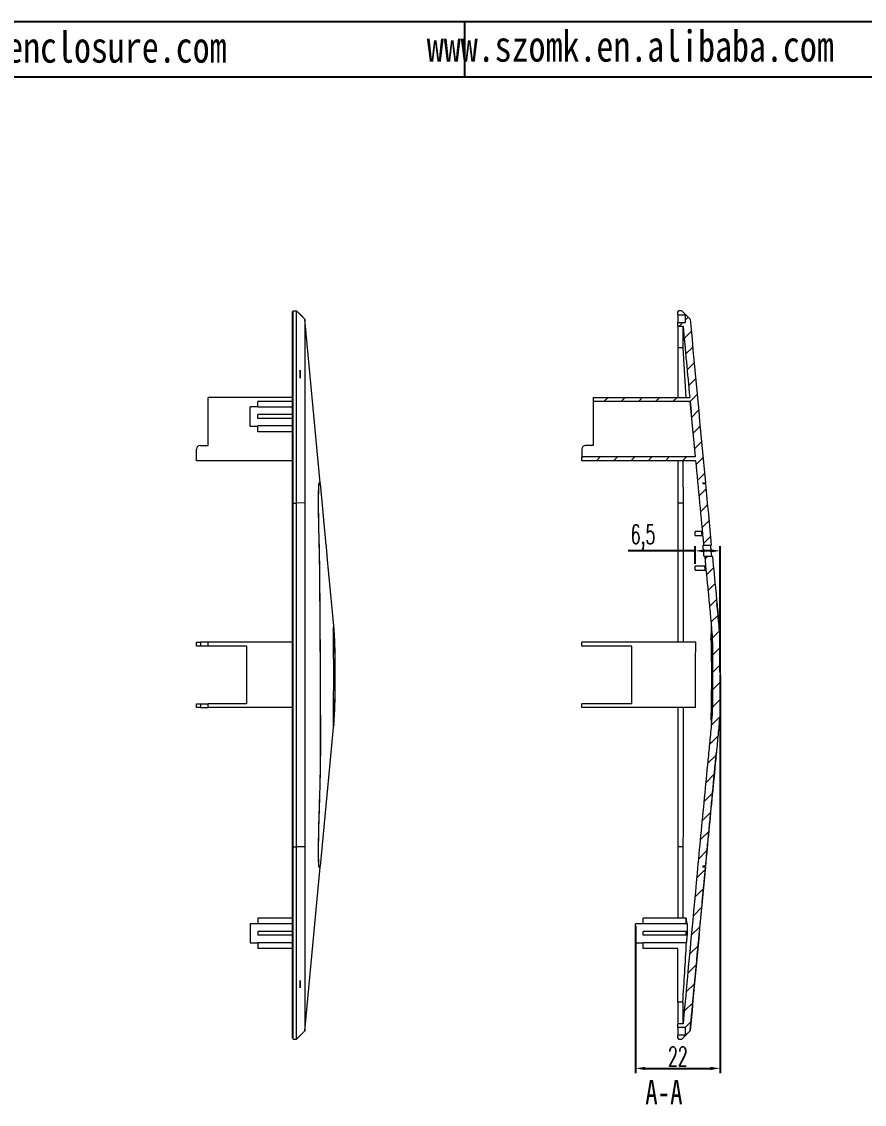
# Model space of a CAD drawing. Header units: inches. Extents: x 1813 to 4218, y 284 to 889.
# Drawn here: x 2124.9 to 2344.3, y 607.3 to 889.1 of the extents above; entities that cross this region are included whole.
import ezdxf

# ---------------------------------------------------------------- set-up
doc = ezdxf.new("R2010")
doc.units = ezdxf.units.IN
doc.header["$LTSCALE"] = 15
doc.layers.add('文字', color=81, linetype='Continuous')
doc.styles.add('SLDTEXTSTYLE0', font='TXT', dxfattribs={"width": 0.75})
doc.styles.add('SLDTEXTSTYLE2', font='TXT', dxfattribs={"width": 0.6, "bigfont": 'bigfont'})
doc.styles.add('宋体', font='', dxfattribs={"width": 0.8, "height": 3.5})
doc.styles.get('宋体').set_extended_font_data('SimSun')
doc.dimstyles.new('5', dxfattribs={"dimtxt": 5, "dimasz": 2.5, "dimexe": 1.25, "dimexo": 0.625, "dimtad": 1, "dimtxsty": 'SLDTEXTSTYLE2', "dimcen": 2.5, "dimclrd": 256, "dimclre": 256, "dimclrt": 256, "dimadec": 0, "dimazin": 0, "dimtfac": 1, "dimtmove": 0, "dimatfit": 3, "dimfxl": 1, "dimarcsym": 0})

# ---------------------------------------------------------------- blocks, each defined once
blk = doc.blocks.new('*D65')
at = {"lineweight": -2}
for p, q in [((2300.21, 747.99), (2300.21, 752.61)), ((2306.71, 719.69), (2306.71, 752.61)), ((2300.21, 751.36), (2282.78, 751.36)), ((2304.21, 751.36), (2302.71, 751.36))]:
    blk.add_line(p, q, dxfattribs=at)
for points in [[(2302.71, 751.78), (2302.71, 750.94), (2300.21, 751.36)], [(2304.21, 751.78), (2304.21, 750.94), (2306.71, 751.36)]]:
    blk.add_solid(points)
at = {"layer": 'Defpoints', "color": 0}
for p in [(2300.21, 751.36), (2300.21, 747.36), (2306.71, 719.06)]:
    blk.add_point(p, dxfattribs=at)
at = {"insert": (2286.66, 754.9), "char_height": 5, "attachment_point": 5, "style": 'SLDTEXTSTYLE2'}
blk.add_mtext('6,5', dxfattribs=at)
blk = doc.blocks.new('*D66')
at = {"lineweight": -2}
for p, q in [((2306.71, 719.06), (2306.71, 615.42)), ((2284.71, 653.69), (2284.71, 615.42)), ((2287.21, 616.67), (2304.21, 616.67))]:
    blk.add_line(p, q, dxfattribs=at)
for points in [[(2287.21, 617.08), (2287.21, 616.25), (2284.71, 616.67)], [(2304.21, 617.08), (2304.21, 616.25), (2306.71, 616.67)]]:
    blk.add_solid(points)
at = {"layer": 'Defpoints', "color": 0}
for p in [(2306.71, 719.69), (2284.71, 654.31), (2306.71, 616.67)]:
    blk.add_point(p, dxfattribs=at)
at = {"insert": (2295.71, 619.79), "char_height": 5, "attachment_point": 5, "style": 'SLDTEXTSTYLE2'}
blk.add_mtext('22', dxfattribs=at)

msp = doc.modelspace()

# ---------------------------------------------------------------- hatches: boundary and pattern name
at = {"linetype": 'Continuous', "lineweight": 0}
h = msp.add_hatch(dxfattribs=at)
h.set_pattern_fill('ANSI31', color=4, style=0)
edge = h.paths.add_edge_path(flags=0)
edge.add_line((2270.71, 775.812), (2270.71, 774.812))
edge.add_line((2270.71, 774.812), (2300.335, 774.812))
edge.add_spline(control_points=[(2300.335, 774.812), (2300.458, 773.504), (2300.58, 772.197), (2300.703, 770.89), (2301.269, 764.88), (2301.837, 758.87), (2302.414, 752.862)], knot_values=[0.0362734, 0.0362734, 0.0362734, 0.0362734, 0.0402128, 0.0402128, 0.0402128, 0.0583216, 0.0583216, 0.0583216, 0.0583216], weights=[1, 1, 1, 1, 1, 1, 1], degree=3, periodic=0)
edge.add_line((2302.414, 752.862), (2304.424, 752.862))
edge.add_spline(control_points=[(2304.424, 752.862), (2303.911, 758.195), (2303.406, 763.528), (2302.903, 768.862)], knot_values=[0.0220431, 0.0220431, 0.0220431, 0.0220431, 0.0381152, 0.0381152, 0.0381152, 0.0381152], weights=[1, 1, 1, 1], degree=3, periodic=0)
edge.add_line((2302.903, 768.862), (2302.21, 768.862))
edge.add_line((2302.21, 768.862), (2302.21, 769.062))
edge.add_line((2302.21, 769.062), (2302.884, 769.062))
edge.add_spline(control_points=[(2302.884, 769.062), (2302.222, 776.097), (2301.564, 783.132), (2300.908, 790.167), (2300.239, 797.34), (2299.573, 804.513), (2298.907, 811.686)], knot_values=[0.0010513, 0.0010513, 0.0010513, 0.0010513, 0.0222493, 0.0222493, 0.0222493, 0.0438611, 0.0438611, 0.0438611, 0.0438611], weights=[1, 1, 1, 1, 1, 1, 1], degree=3, periodic=0)
edge.add_spline(control_points=[(2298.907, 811.686), (2298.548, 812.04), (2298.189, 812.393), (2297.83, 812.747), (2297.649, 812.924), (2297.469, 813.102), (2297.288, 813.279), (2297.108, 813.457), (2296.927, 813.634), (2296.747, 813.812)], knot_values=[0, 0, 0, 0, 0.0015114, 0.0015114, 0.0015114, 0.0022708, 0.0022708, 0.0022708, 0.0030301, 0.0030301, 0.0030301, 0.0030301], weights=[1, 1, 1, 1, 1, 1, 1, 1, 1, 1], degree=3, periodic=0)
edge.add_line((2296.747, 813.812), (2295.91, 813.812))
edge.add_line((2295.91, 813.812), (2295.91, 813.612))
edge.add_line((2295.91, 813.612), (2295.71, 813.612))
edge.add_line((2295.71, 813.612), (2295.71, 812.812))
edge.add_line((2295.71, 812.812), (2297.71, 812.812))
edge.add_line((2297.71, 812.812), (2297.71, 810.812))
edge.add_line((2297.71, 810.812), (2295.71, 810.812))
edge.add_line((2295.71, 810.812), (2295.71, 809.812))
edge.add_line((2295.71, 809.812), (2297.072, 809.812))
edge.add_spline(control_points=[(2297.072, 809.812), (2297.645, 803.645), (2298.218, 797.478), (2298.793, 791.312)], knot_values=[0.0011216, 0.0011216, 0.0011216, 0.0011216, 0.0197014, 0.0197014, 0.0197014, 0.0197014], weights=[1, 1, 1, 1], degree=3, periodic=0)
edge.add_line((2298.793, 791.312), (2273.71, 791.312))
edge.add_line((2273.71, 791.312), (2273.71, 790.312))
edge.add_line((2273.71, 790.312), (2298.886, 790.312))
edge.add_spline(control_points=[(2298.886, 790.312), (2299.336, 785.478), (2299.788, 780.645), (2300.241, 775.812)], knot_values=[0.0002467, 0.0002467, 0.0002467, 0.0002467, 0.0148099, 0.0148099, 0.0148099, 0.0148099], weights=[1, 1, 1, 1], degree=3, periodic=0)
edge.add_line((2300.241, 775.812), (2270.71, 775.812))
h = msp.add_hatch(dxfattribs=at)
h.set_pattern_fill('ANSI31', color=4, style=0)
edge = h.paths.add_edge_path(flags=0)
edge.add_spline(control_points=[(2306.449, 731.654), (2305.884, 737.725), (2305.3, 743.793), (2304.713, 749.862)], knot_values=[0.0007393, 0.0007393, 0.0007393, 0.0007393, 0.0190292, 0.0190292, 0.0190292, 0.0190292], weights=[1, 1, 1, 1], degree=3, periodic=0)
edge.add_line((2304.713, 749.862), (2302.703, 749.862))
edge.add_spline(control_points=[(2302.703, 749.862), (2303.296, 743.731), (2303.887, 737.601), (2304.458, 731.468)], knot_values=[0.0613355, 0.0613355, 0.0613355, 0.0613355, 0.0798123, 0.0798123, 0.0798123, 0.0798123], weights=[1, 1, 1, 1], degree=3, periodic=0)
edge.add_spline(control_points=[(2304.458, 731.468), (2304.625, 729.666), (2304.71, 727.853), (2304.71, 726.043)], knot_values=[0, 0, 0, 0, 0.0054316, 0.0054316, 0.0054316, 0.0054316], weights=[1, 1, 1, 1], degree=3, periodic=0)
edge.add_line((2304.71, 726.043), (2304.71, 712.081))
edge.add_spline(control_points=[(2304.71, 712.081), (2304.71, 710.27), (2304.625, 708.458), (2304.458, 706.655)], knot_values=[0, 0, 0, 0, 0.0054316, 0.0054316, 0.0054316, 0.0054316], weights=[1, 1, 1, 1], degree=3, periodic=0)
edge.add_spline(control_points=[(2304.458, 706.655), (2304.321, 705.19), (2304.192, 703.725), (2304.057, 702.26), (2303.442, 695.586), (2302.763, 688.918), (2302.125, 682.247), (2301.248, 673.073), (2300.388, 663.898), (2299.531, 654.722), (2298.708, 645.919), (2297.89, 637.115), (2297.072, 628.312)], knot_values=[0.0006135, 0.0006135, 0.0006135, 0.0006135, 0.0050266, 0.0050266, 0.0050266, 0.0251334, 0.0251334, 0.0251334, 0.05278, 0.05278, 0.05278, 0.0793049, 0.0793049, 0.0793049, 0.0793049], weights=[1, 1, 1, 1, 1, 1, 1, 1, 1, 1, 1, 1, 1], degree=3, periodic=0)
edge.add_line((2297.072, 628.312), (2295.71, 628.312))
edge.add_line((2295.71, 628.312), (2295.71, 627.312))
edge.add_line((2295.71, 627.312), (2297.71, 627.312))
edge.add_line((2297.71, 627.312), (2297.71, 625.312))
edge.add_line((2297.71, 625.312), (2295.71, 625.312))
edge.add_line((2295.71, 625.312), (2295.71, 624.512))
edge.add_line((2295.71, 624.512), (2295.91, 624.512))
edge.add_line((2295.91, 624.512), (2295.91, 624.312))
edge.add_line((2295.91, 624.312), (2296.747, 624.312))
edge.add_spline(control_points=[(2296.747, 624.312), (2297.106, 624.665), (2297.465, 625.018), (2297.824, 625.372), (2298.005, 625.549), (2298.185, 625.727), (2298.366, 625.904), (2298.546, 626.082), (2298.726, 626.26), (2298.907, 626.437)], knot_values=[0, 0, 0, 0, 0.0015114, 0.0015114, 0.0015114, 0.0022708, 0.0022708, 0.0022708, 0.0030301, 0.0030301, 0.0030301, 0.0030301], weights=[1, 1, 1, 1, 1, 1, 1, 1, 1, 1], degree=3, periodic=0)
edge.add_spline(control_points=[(2298.907, 626.437), (2299.573, 633.61), (2300.239, 640.783), (2300.908, 647.956), (2301.564, 654.992), (2302.222, 662.027), (2302.884, 669.062)], knot_values=[0.0006375, 0.0006375, 0.0006375, 0.0006375, 0.0222493, 0.0222493, 0.0222493, 0.0434473, 0.0434473, 0.0434473, 0.0434473], weights=[1, 1, 1, 1, 1, 1, 1], degree=3, periodic=0)
edge.add_line((2302.884, 669.062), (2302.21, 669.062))
edge.add_line((2302.21, 669.062), (2302.21, 669.262))
edge.add_line((2302.21, 669.262), (2302.903, 669.262))
edge.add_spline(control_points=[(2302.903, 669.262), (2303.24, 672.841), (2303.579, 676.419), (2303.92, 679.998), (2304.611, 687.253), (2305.348, 694.504), (2306.019, 701.762), (2306.164, 703.331), (2306.303, 704.9), (2306.449, 706.469)], knot_values=[0.0056142, 0.0056142, 0.0056142, 0.0056142, 0.0163984, 0.0163984, 0.0163984, 0.0382632, 0.0382632, 0.0382632, 0.0429901, 0.0429901, 0.0429901, 0.0429901], weights=[1, 1, 1, 1, 1, 1, 1, 1, 1, 1], degree=3, periodic=0)
edge.add_spline(control_points=[(2306.449, 706.469), (2306.623, 708.334), (2306.71, 710.208), (2306.71, 712.081)], knot_values=[0, 0, 0, 0, 0.0056178, 0.0056178, 0.0056178, 0.0056178], weights=[1, 1, 1, 1], degree=3, periodic=0)
edge.add_line((2306.71, 712.081), (2306.71, 726.043))
edge.add_spline(control_points=[(2306.71, 726.043), (2306.71, 727.915), (2306.623, 729.79), (2306.449, 731.654)], knot_values=[0, 0, 0, 0, 0.0056178, 0.0056178, 0.0056178, 0.0056178], weights=[1, 1, 1, 1], degree=3, periodic=0)

# ---------------------------------------------------------------- linework, layer by layer
for p, q in [((1812.519, 889.082), (2667.879, 889.082)), ((2240.199, 889.082), (2240.199, 874.682)), ((1841.319, 874.682), (2653.479, 874.682))]:
    msp.add_line(p, q)
at = {"color": 7, "linetype": 'Continuous', "lineweight": 15}
for p, q in [((2195.636, 813.612), (2195.436, 813.612)), ((2195.436, 763.812), (2195.436, 813.612)), ((2195.636, 813.812), (2196.476, 813.812)), ((2195.636, 763.812), (2195.636, 813.812)), ((2198.636, 811.687), (2196.476, 813.812)), ((2202.661, 769.063), (2198.637, 811.687)), ((2295.71, 812.812), (2295.71, 813.612)), ((2295.71, 813.612), (2295.91, 813.612)), ((2295.71, 812.812), (2297.71, 812.812)), ((2295.71, 812.812), (2295.71, 810.812)), ((2295.91, 813.612), (2295.91, 813.812)), ((2296.747, 813.812), (2295.91, 813.812)), ((2296.747, 813.812), (2298.907, 811.686)), ((2297.71, 810.812), (2297.71, 812.812)), ((2295.71, 809.812), (2295.71, 810.812)), ((2295.71, 810.812), (2297.71, 810.812)), ((2295.71, 809.812), (2297.072, 809.812)), ((2295.71, 809.812), (2295.71, 804.21)), ((2297.011, 804.21), (2295.71, 804.21)), ((2295.71, 804.21), (2295.71, 791.312)), ((2297.011, 804.21), (2297.814, 791.312)), ((2173.436, 778.812), (2173.436, 791.312)), ((2195.436, 791.312), (2173.436, 791.312)), ((2186.436, 788.761), (2186.436, 790.261)), ((2195.436, 790.261), (2186.436, 790.261)), ((2273.71, 791.312), (2273.71, 790.312)), ((2273.71, 791.312), (2298.793, 791.312)), ((2273.71, 790.312), (2298.886, 790.312)), ((2273.71, 790.312), (2273.71, 778.812)), ((2186.436, 788.812), (2184.436, 788.812)), ((2184.436, 783.812), (2184.436, 788.812)), ((2195.436, 788.761), (2186.436, 788.761)), ((2186.436, 785.812), (2186.436, 786.812)), ((2195.436, 786.812), (2186.436, 786.812)), ((2184.436, 783.812), (2186.436, 783.812)), ((2195.436, 785.812), (2186.436, 785.812)), ((2195.436, 783.862), (2186.436, 783.862)), ((2186.436, 782.362), (2186.436, 783.862)), ((2195.436, 782.362), (2186.436, 782.362)), ((2170.436, 774.812), (2170.436, 777.812)), ((2171.436, 778.812), (2173.436, 778.812)), ((2270.71, 777.812), (2270.71, 775.812)), ((2273.71, 778.812), (2271.71, 778.812)), ((2300.241, 775.812), (2270.71, 775.812)), ((2270.71, 774.812), (2270.71, 775.812)), ((2195.436, 774.812), (2170.436, 774.812)), ((2300.335, 774.812), (2270.71, 774.812)), ((2295.71, 774.812), (2295.71, 763.812)), ((2204.19, 752.864), (2202.679, 768.863)), ((2302.21, 769.062), (2302.884, 769.062)), ((2302.21, 769.062), (2302.21, 768.862)), ((2302.21, 768.862), (2302.903, 768.862)), ((2195.636, 763.812), (2195.436, 763.812)), ((2195.436, 674.312), (2195.436, 763.812)), ((2195.636, 763.812), (2196.465, 763.812)), ((2195.636, 674.312), (2195.636, 763.812)), ((2198.626, 763.815), (2196.465, 763.812)), ((2297.073, 763.812), (2295.71, 763.812)), ((2295.71, 763.812), (2295.71, 727.562)), ((2301.944, 756.362), (2300.21, 756.362)), ((2300.21, 755.862), (2300.21, 756.362)), ((2300.21, 755.362), (2300.21, 755.862)), ((2300.21, 755.362), (2302.034, 755.362)), ((2204.164, 752.862), (2204.17, 752.862)), ((2302.414, 752.862), (2304.424, 752.862)), ((2204.426, 749.862), (2204.464, 749.862)), ((2206.171, 731.875), (2204.473, 749.863)), ((2304.713, 749.862), (2302.703, 749.862)), ((2302.742, 747.362), (2300.21, 747.362)), ((2300.21, 746.862), (2300.21, 747.362)), ((2300.21, 746.362), (2300.21, 746.862)), ((2300.21, 746.362), (2302.828, 746.362)), ((2170.436, 726.562), (2170.436, 727.562)), ((2170.436, 727.562), (2171.436, 727.562)), ((2171.436, 727.562), (2171.436, 726.562)), ((2173.436, 727.562), (2171.436, 727.562)), ((2173.436, 726.562), (2173.436, 727.562)), ((2195.436, 727.562), (2173.436, 727.562)), ((2270.71, 726.562), (2270.71, 727.562)), ((2300.362, 727.562), (2270.71, 727.562)), ((2171.436, 726.562), (2170.436, 726.562)), ((2173.436, 726.562), (2171.436, 726.562)), ((2183.436, 726.562), (2173.436, 726.562)), ((2183.436, 726.562), (2183.436, 711.562)), ((2283.71, 726.562), (2270.71, 726.562)), ((2283.71, 711.562), (2283.71, 726.562)), ((2304.71, 726.043), (2304.71, 712.081)), ((2306.71, 726.199), (2306.71, 726.043)), ((2306.71, 726.043), (2306.71, 712.081)), ((2170.436, 710.562), (2170.436, 711.562)), ((2170.436, 711.562), (2171.436, 711.562)), ((2171.436, 710.562), (2170.436, 710.562)), ((2171.436, 711.562), (2171.436, 710.562)), ((2171.436, 711.562), (2173.436, 711.562)), ((2171.436, 710.562), (2173.436, 710.562)), ((2173.436, 710.562), (2173.436, 711.562)), ((2183.436, 711.562), (2173.436, 711.562)), ((2195.436, 710.562), (2173.436, 710.562)), ((2270.71, 710.562), (2270.71, 711.562)), ((2283.71, 711.562), (2270.71, 711.562)), ((2300.3, 710.562), (2270.71, 710.562)), ((2295.71, 710.562), (2295.71, 674.312)), ((2202.679, 669.261), (2206.171, 706.249)), ((2195.636, 674.312), (2195.436, 674.312)), ((2195.436, 624.512), (2195.436, 674.312)), ((2195.636, 674.312), (2196.476, 674.312)), ((2195.636, 624.312), (2195.636, 674.312)), ((2198.636, 674.307), (2196.476, 674.312)), ((2297.056, 674.312), (2295.71, 674.312)), ((2295.71, 674.312), (2295.71, 655.761)), ((2198.637, 626.437), (2202.661, 669.061)), ((2302.903, 669.262), (2302.21, 669.262)), ((2302.21, 669.262), (2302.21, 669.062)), ((2302.884, 669.062), (2302.21, 669.062)), ((2302.605, 669.062), (2302.529, 669.262)), ((2186.436, 654.312), (2184.436, 654.312)), ((2184.436, 654.312), (2184.436, 649.312)), ((2186.436, 655.761), (2186.436, 654.261)), ((2195.436, 655.761), (2186.436, 655.761)), ((2195.436, 654.261), (2186.436, 654.261)), ((2286.71, 654.312), (2284.71, 654.312)), ((2284.71, 651.812), (2284.71, 654.312)), ((2286.71, 654.261), (2286.71, 655.761)), ((2297.833, 655.761), (2286.71, 655.761)), ((2297.916, 654.261), (2286.71, 654.261)), ((2297.883, 655.761), (2297.964, 654.312)), ((2298.203, 654.312), (2297.939, 654.312)), ((2186.436, 652.312), (2186.436, 651.312)), ((2195.436, 652.312), (2186.436, 652.312)), ((2195.436, 651.312), (2186.436, 651.312)), ((2284.71, 649.312), (2284.71, 651.812)), ((2286.71, 651.312), (2286.71, 652.312)), ((2297.883, 652.312), (2286.71, 652.312)), ((2297.833, 651.312), (2286.71, 651.312)), ((2184.436, 649.312), (2186.436, 649.312)), ((2195.436, 649.362), (2186.436, 649.362)), ((2186.436, 649.362), (2186.436, 647.862)), ((2284.71, 649.312), (2286.71, 649.312)), ((2297.967, 649.362), (2286.71, 649.362)), ((2286.71, 647.862), (2286.71, 649.362)), ((2195.436, 647.862), (2186.436, 647.862)), ((2295.71, 647.862), (2286.71, 647.862)), ((2295.71, 633.914), (2295.71, 647.862)), ((2297.014, 633.914), (2295.71, 633.914)), ((2295.71, 633.914), (2295.71, 628.312)), ((2196.465, 624.312), (2198.626, 626.447)), ((2295.71, 627.312), (2295.71, 628.312)), ((2297.072, 628.312), (2295.71, 628.312)), ((2297.71, 627.312), (2295.71, 627.312)), ((2295.71, 627.312), (2295.71, 625.312)), ((2298.907, 626.437), (2296.747, 624.312)), ((2297.71, 625.312), (2297.71, 627.312)), ((2298.907, 626.437), (2298.908, 626.437)), ((2195.636, 624.512), (2195.436, 624.512)), ((2195.636, 624.312), (2196.465, 624.312)), ((2295.71, 624.512), (2295.71, 625.312)), ((2297.71, 625.312), (2295.71, 625.312)), ((2295.91, 624.512), (2295.71, 624.512)), ((2295.91, 624.312), (2295.91, 624.512)), ((2295.91, 624.312), (2296.747, 624.312))]:
    msp.add_line(p, q, dxfattribs=at)
at = {"color": 7, "linetype": 'Continuous', "lineweight": 15, "flags": 128}
for points in [[(2198.637, 811.69), (2197.557, 812.751), (2196.477, 813.812)], [(2298.871, 790.312), (2299.541, 783.062), (2299.876, 779.437), (2300.212, 775.812)], [(2206.172, 731.833), (2206.171, 731.875), (2206.171, 731.875), (2206.171, 731.875)], [(2206.171, 706.265), (2206.171, 706.249), (2206.171, 706.249), (2206.171, 706.249)], [(2196.477, 624.312), (2197.557, 625.373), (2198.637, 626.434)], [(2296.75, 624.312), (2297.83, 625.373), (2298.91, 626.434)]]:
    msp.add_lwpolyline(points, dxfattribs=at)
at = {"color": 7, "linetype": 'Continuous', "lineweight": 15}
for centre, radius, start, end in [((2171.436, 777.812), 1, 90, 180), ((2271.71, 777.812), 1, 90, 180), ((2146.465, 726.23), 59.971, 0.01467, 5.36063), ((2246.738, 726.23), 59.971, 0.01467, 5.34788), ((2146.441, 711.888), 59.995, 354.62149, 359.99879)]:
    msp.add_arc(centre, radius, start, end, dxfattribs=at)
for points, knots in [([(2196.465, 763.812), (2196.465, 764.053), (2196.464, 764.535), (2196.463, 765.26), (2196.462, 765.987), (2196.461, 766.717), (2196.46, 767.448), (2196.459, 768.181), (2196.458, 768.916), (2196.457, 769.653), (2196.456, 770.39), (2196.455, 771.129), (2196.454, 771.869), (2196.453, 772.61), (2196.452, 773.351), (2196.451, 774.092), (2196.45, 774.834), (2196.449, 775.576), (2196.449, 776.317), (2196.448, 777.058), (2196.447, 777.799), (2196.446, 778.538), (2196.446, 779.277), (2196.445, 780.014), (2196.444, 780.75), (2196.444, 781.485), (2196.443, 782.217), (2196.442, 784.208), (2196.44, 787.393), (2196.438, 791.597), (2196.436, 795.553), (2196.436, 799.243), (2196.437, 802.591), (2196.439, 805.534), (2196.442, 808.017), (2196.445, 809.615), (2196.447, 810.594), (2196.449, 811.138), (2196.451, 811.627), (2196.453, 812.064), (2196.455, 812.448), (2196.457, 812.781), (2196.459, 813.065), (2196.462, 813.302), (2196.464, 813.492), (2196.467, 813.637), (2196.47, 813.738), (2196.473, 813.8), (2196.475, 813.808), (2196.476, 813.812)], [0, 0, 0, 0, 0.0092012, 0.0184356, 0.0277033, 0.0370043, 0.0463386, 0.0557062, 0.0651071, 0.0745412, 0.0840087, 0.0935094, 0.1030434, 0.1126106, 0.1222112, 0.131845, 0.1415122, 0.1512126, 0.1609463, 0.1707133, 0.1805135, 0.1903471, 0.2002139, 0.210114, 0.2200474, 0.2300141, 0.240014, 0.2500473, 0.3120637, 0.3743573, 0.4369281, 0.499776, 0.5642295, 0.6273167, 0.6890378, 0.7493924, 0.770111, 0.7905895, 0.8108277, 0.8308258, 0.8505837, 0.8701014, 0.8893789, 0.9084162, 0.9272133, 0.9457703, 0.964087, 0.9821636, 1, 1, 1, 1]), ([(2198.636, 811.687), (2198.635, 811.685), (2198.634, 811.683), (2198.633, 811.667), (2198.631, 811.643), (2198.63, 811.609), (2198.629, 811.565), (2198.628, 811.511), (2198.625, 811.393), (2198.622, 811.167), (2198.619, 810.762), (2198.616, 810.243), (2198.612, 809.402), (2198.608, 808.069), (2198.604, 806.054), (2198.602, 803.632), (2198.6, 800.827), (2198.599, 797.673), (2198.599, 794.19), (2198.6, 790.413), (2198.602, 786.385), (2198.605, 782.14), (2198.608, 778.426), (2198.611, 775.403), (2198.613, 773.136), (2198.616, 770.855), (2198.619, 768.902), (2198.621, 767.304), (2198.622, 766.112), (2198.624, 764.953), (2198.625, 764.191), (2198.626, 763.815)], [0, 0, 0, 0, 0.0086151, 0.0173531, 0.0262128, 0.0351933, 0.0442937, 0.0535133, 0.0628513, 0.0945691, 0.1256115, 0.1560772, 0.1884045, 0.2506426, 0.3128975, 0.3756695, 0.4380757, 0.5002403, 0.5627627, 0.6254506, 0.6876495, 0.7499459, 0.812746, 0.8449175, 0.8751225, 0.9055096, 0.9373384, 0.9536752, 0.9695687, 0.9850126, 1, 1, 1, 1]), ([(2297.056, 809.812), (2297.05, 809.812), (2297.044, 809.691), (2297.035, 809.219), (2297.031, 808.868), (2297.025, 808.165), (2297.023, 807.902), (2297.02, 807.316), (2297.019, 806.992), (2297.015, 805.941), (2297.012, 805.131), (2297.011, 804.21)], [0, 0, 0, 0, 0.25, 0.25, 0.5, 0.5, 0.625, 0.625, 0.75, 0.75, 1, 1, 1, 1]), ([(2297.036, 774.812), (2297.04, 773.612), (2297.046, 771.209), (2297.059, 767.525), (2297.068, 765.052), (2297.073, 763.812)], [0, 0, 0, 0, 0.3321039, 0.6649646, 1, 1, 1, 1]), ([(2202.332, 769.062), (2202.297, 769.062), (2202.267, 768.965), (2202.228, 768.679), (2202.216, 768.561), (2202.194, 768.276), (2202.184, 768.108), (2202.158, 767.544), (2202.144, 767.084), (2202.13, 766.269), (2202.126, 765.975), (2202.12, 765.348), (2202.118, 765.018), (2202.116, 763.981), (2202.117, 763.227), (2202.126, 761.998), (2202.13, 761.572), (2202.139, 760.707), (2202.15, 759.823), (2202.165, 758.903), (2202.182, 757.965), (2202.191, 757.484), (2202.222, 756.031), (2202.246, 755.052), (2202.275, 754.062)], [0, 0, 0, 0, 0.125, 0.125, 0.1875, 0.1875, 0.25, 0.25, 0.375, 0.375, 0.4375, 0.4375, 0.5, 0.5, 0.625, 0.625, 0.6875, 0.6875, 0.75, 0.8125, 0.8125, 0.875, 0.875, 1, 1, 1, 1]), ([(2202.346, 768.862), (2202.311, 768.862), (2202.281, 768.766), (2202.242, 768.485), (2202.231, 768.368), (2202.209, 768.086), (2202.199, 767.921), (2202.173, 767.365), (2202.159, 766.911), (2202.145, 766.106), (2202.141, 765.816), (2202.135, 765.198), (2202.134, 764.872), (2202.131, 763.849), (2202.133, 763.104), (2202.141, 761.892), (2202.145, 761.472), (2202.154, 760.618), (2202.165, 759.746), (2202.18, 758.839), (2202.197, 757.913), (2202.206, 757.439), (2202.237, 756.005), (2202.261, 755.039), (2202.29, 754.062)], [0, 0, 0, 0, 0.125, 0.125, 0.1875, 0.1875, 0.25, 0.25, 0.375, 0.375, 0.4375, 0.4375, 0.5, 0.5, 0.625, 0.625, 0.6875, 0.6875, 0.75, 0.8125, 0.8125, 0.875, 0.875, 1, 1, 1, 1]), ([(2202.65, 769.062), (2202.652, 769.062), (2202.667, 769.062), (2202.486, 769.062), (2202.332, 769.062)], [0, 0, 0, 0, 0.1429652, 1, 1, 1, 1]), ([(2202.668, 768.862), (2202.67, 768.862), (2202.685, 768.862), (2202.502, 768.862), (2202.346, 768.862)], [0, 0, 0, 0, 0.1490069, 1, 1, 1, 1]), ([(2302.489, 768.862), (2302.494, 768.901), (2302.511, 769.04), (2302.533, 769.053), (2302.548, 769.062)], [0, 0, 0, 0, 0.2797281, 1, 1, 1, 1]), ([(2196.476, 674.312), (2196.476, 674.578), (2196.477, 675.111), (2196.477, 676.176), (2196.477, 678.041), (2196.477, 681.77), (2196.477, 688.163), (2196.476, 700.949), (2196.474, 719.062), (2196.471, 741.437), (2196.467, 756.353), (2196.465, 763.812)], [0, 0, 0, 0, 0.0089286, 0.0178572, 0.0357143, 0.0714286, 0.1428572, 0.25, 0.5, 0.75, 1, 1, 1, 1]), ([(2198.626, 763.815), (2198.626, 763.581), (2198.627, 763.114), (2198.627, 762.181), (2198.627, 760.549), (2198.628, 757.286), (2198.629, 750.76), (2198.631, 737.708), (2198.634, 719.062), (2198.636, 699.883), (2198.636, 686.565), (2198.637, 679.906), (2198.637, 677.109), (2198.637, 675.681), (2198.637, 674.88), (2198.636, 674.479), (2198.636, 674.307)], [0, 0, 0, 0, 0.00784207, 0.01565941, 0.03128298, 0.06253009, 0.12502431, 0.25001267, 0.49998923, 0.74996591, 0.89281006, 0.94637674, 0.97316012, 0.98655456, 0.99423731, 1, 1, 1, 1]), ([(2297.073, 763.812), (2297.075, 757.613), (2297.079, 745.53), (2297.076, 733.447), (2297.074, 727.562)], [0, 0, 0, 0, 0.5129834, 1, 1, 1, 1]), ([(2301.995, 755.862), (2301.994, 755.88), (2301.991, 755.908), (2301.988, 755.945), (2301.984, 755.982), (2301.98, 756.027), (2301.976, 756.071), (2301.973, 756.104), (2301.97, 756.137), (2301.966, 756.175), (2301.962, 756.217), (2301.958, 756.255), (2301.954, 756.287), (2301.951, 756.314), (2301.949, 756.336), (2301.947, 756.351), (2301.945, 756.36), (2301.945, 756.361), (2301.944, 756.362)], [0, 0, 0, 0, 0.0707597, 0.1064264, 0.1415464, 0.2159398, 0.2866996, 0.3223669, 0.3574867, 0.4318902, 0.5025609, 0.5732319, 0.6475583, 0.7179797, 0.7884014, 0.862469, 0.9326151, 1, 1, 1, 1]), ([(2302.034, 755.362), (2302.034, 755.362), (2302.034, 755.361), (2302.034, 755.365), (2302.034, 755.375), (2302.033, 755.391), (2302.032, 755.413), (2302.03, 755.441), (2302.028, 755.474), (2302.025, 755.512), (2302.022, 755.554), (2302.018, 755.6), (2302.014, 755.65), (2302.009, 755.702), (2302.005, 755.755), (2302, 755.809), (2301.997, 755.844), (2301.995, 755.862)], [0, 0, 0, 0, 0.0098559, 0.0799185, 0.1499812, 0.2236527, 0.2936421, 0.3636314, 0.437208, 0.5073089, 0.5774095, 0.6510896, 0.7214388, 0.7917877, 0.8657253, 0.9324929, 1, 1, 1, 1]), ([(2202.275, 754.062), (2202.318, 752.604), (2202.353, 751.145), (2202.408, 748.229), (2202.423, 746.771), (2202.461, 742.395), (2202.485, 739.478), (2202.549, 730.728), (2202.584, 724.894), (2202.638, 713.226), (2202.658, 707.392), (2202.661, 700.1), (2202.658, 698.641), (2202.629, 695.725), (2202.607, 694.267), (2202.52, 689.893), (2202.435, 686.977), (2202.332, 684.062)], [0, 0, 0, 0, 0.0625, 0.0625, 0.125, 0.125, 0.25, 0.25, 0.5, 0.5, 0.75, 0.75, 0.8125, 0.8125, 0.875, 0.875, 1, 1, 1, 1]), ([(2202.29, 754.062), (2202.333, 752.604), (2202.369, 751.145), (2202.424, 748.229), (2202.44, 746.771), (2202.479, 742.395), (2202.503, 739.478), (2202.567, 730.728), (2202.603, 724.894), (2202.657, 713.226), (2202.677, 707.392), (2202.68, 700.1), (2202.676, 698.641), (2202.646, 695.725), (2202.623, 694.267), (2202.535, 689.893), (2202.45, 686.977), (2202.346, 684.062)], [0, 0, 0, 0, 0.0625, 0.0625, 0.125, 0.125, 0.25, 0.25, 0.5, 0.5, 0.75, 0.75, 0.8125, 0.8125, 0.875, 0.875, 1, 1, 1, 1]), ([(2204.17, 752.862), (2204.168, 752.862), (2204.168, 752.852), (2204.169, 752.814), (2204.17, 752.785), (2204.174, 752.709), (2204.177, 752.663), (2204.184, 752.554), (2204.188, 752.49), (2204.202, 752.283), (2204.214, 752.115), (2204.242, 751.754), (2204.258, 751.557), (2204.282, 751.264), (2204.29, 751.165), (2204.307, 750.973), (2204.315, 750.879), (2204.331, 750.698), (2204.339, 750.61), (2204.355, 750.448), (2204.362, 750.372), (2204.384, 750.162), (2204.396, 750.052), (2204.415, 749.901), (2204.422, 749.862), (2204.426, 749.862)], [0, 0, 0, 0, 0.0625, 0.0625, 0.125, 0.125, 0.1875, 0.1875, 0.25, 0.25, 0.375, 0.375, 0.5, 0.5, 0.5625, 0.5625, 0.625, 0.625, 0.6875, 0.6875, 0.75, 0.75, 0.875, 0.875, 1, 1, 1, 1]), ([(2302.547, 749.862), (2302.546, 749.862), (2302.543, 749.872), (2302.537, 749.91), (2302.532, 749.939), (2302.523, 750.014), (2302.517, 750.06), (2302.505, 750.169), (2302.498, 750.233), (2302.476, 750.44), (2302.459, 750.607), (2302.425, 750.968), (2302.407, 751.165), (2302.381, 751.457), (2302.373, 751.557), (2302.356, 751.749), (2302.348, 751.842), (2302.333, 752.024), (2302.326, 752.112), (2302.313, 752.274), (2302.308, 752.35), (2302.292, 752.561), (2302.284, 752.671), (2302.276, 752.823), (2302.275, 752.862), (2302.278, 752.862)], [0, 0, 0, 0, 0.0625, 0.0625, 0.125, 0.125, 0.1875, 0.1875, 0.25, 0.25, 0.375, 0.375, 0.5, 0.5, 0.5625, 0.5625, 0.625, 0.625, 0.6875, 0.6875, 0.75, 0.75, 0.875, 0.875, 1, 1, 1, 1]), ([(2304.556, 749.862), (2304.554, 749.862), (2304.551, 749.872), (2304.545, 749.91), (2304.541, 749.939), (2304.531, 750.014), (2304.525, 750.06), (2304.513, 750.169), (2304.506, 750.233), (2304.484, 750.44), (2304.468, 750.607), (2304.433, 750.968), (2304.415, 751.165), (2304.389, 751.457), (2304.381, 751.557), (2304.364, 751.749), (2304.356, 751.842), (2304.341, 752.024), (2304.334, 752.112), (2304.322, 752.274), (2304.316, 752.35), (2304.3, 752.561), (2304.293, 752.671), (2304.284, 752.823), (2304.284, 752.862), (2304.286, 752.862)], [0, 0, 0, 0, 0.0625, 0.0625, 0.125, 0.125, 0.1875, 0.1875, 0.25, 0.25, 0.375, 0.375, 0.5, 0.5, 0.5625, 0.5625, 0.625, 0.625, 0.6875, 0.6875, 0.75, 0.75, 0.875, 0.875, 1, 1, 1, 1]), ([(2302.703, 749.862), (2303, 746.797), (2303.3, 743.732), (2303.748, 739.134), (2303.896, 737.602), (2304.179, 734.535), (2304.315, 733.002), (2304.458, 731.468)], [0, 0, 0, 0, 0.5, 0.5, 0.75, 0.75, 1, 1, 1, 1]), ([(2304.713, 749.862), (2305.006, 746.828), (2305.304, 743.794), (2305.747, 739.243), (2305.893, 737.726), (2306.174, 734.69), (2306.308, 733.172), (2306.449, 731.654)], [0, 0, 0, 0, 0.5, 0.5, 0.75, 0.75, 1, 1, 1, 1]), ([(2302.795, 746.862), (2302.79, 746.918), (2302.78, 747.031), (2302.765, 747.182), (2302.752, 747.293), (2302.744, 747.356), (2302.742, 747.356), (2302.742, 747.355)], [0, 0, 0, 0, 0.2158733, 0.4317495, 0.6474753, 0.8625386, 1, 1, 1, 1]), ([(2302.828, 746.363), (2302.828, 746.363), (2302.83, 746.353), (2302.83, 746.388), (2302.826, 746.467), (2302.817, 746.597), (2302.806, 746.736), (2302.798, 746.827), (2302.795, 746.862)], [0, 0, 0, 0, 0.010097, 0.2240496, 0.4376145, 0.6513471, 0.8657348, 1, 1, 1, 1]), ([(2306.45, 731.798), (2306.359, 732.765), (2306.179, 734.67), (2305.993, 736.647), (2305.902, 737.62)], [0, 0, 0, 0, 0.5075574, 1, 1, 1, 1]), ([(2206.075, 729.392), (2206.075, 729.627), (2206.076, 730.079), (2206.058, 730.528), (2206.049, 730.743)], [0, 0, 0, 0, 0.5222286, 1, 1, 1, 1]), ([(2206.436, 724.688), (2206.436, 724.905), (2206.434, 725.363), (2206.418, 726.085), (2206.388, 726.879), (2206.342, 727.732), (2206.274, 728.656), (2206.18, 729.664), (2206.094, 730.371), (2206.049, 730.743)], [0, 0, 0, 0, 0.1071843, 0.2262522, 0.3571998, 0.5000016, 0.6484676, 0.8151359, 1, 1, 1, 1]), ([(2306.449, 731.654), (2306.452, 731.674), (2306.454, 731.696), (2306.453, 731.762), (2306.451, 731.805), (2306.444, 731.875)], [0, 0, 0, 0, 0.5, 0.5, 1, 1, 1, 1]), ([(2206.171, 722.41), (2206.168, 722.483), (2206.164, 722.558), (2206.158, 722.707), (2206.154, 722.782), (2206.144, 723.008), (2206.138, 723.161), (2206.126, 723.473), (2206.12, 723.631), (2206.11, 723.953), (2206.105, 724.118), (2206.092, 724.606), (2206.086, 724.927), (2206.077, 725.564), (2206.073, 725.882), (2206.069, 726.493), (2206.068, 726.788), (2206.068, 727.362), (2206.068, 727.641), (2206.07, 728.18), (2206.071, 728.437), (2206.073, 728.93), (2206.075, 729.165), (2206.075, 729.392)], [0, 0, 0, 0, 0.03125, 0.03125, 0.0625, 0.0625, 0.125, 0.125, 0.1875, 0.1875, 0.25, 0.25, 0.375, 0.375, 0.5, 0.5, 0.625, 0.625, 0.75, 0.75, 0.875, 0.875, 1, 1, 1, 1]), ([(2206.075, 729.392), (2206.195, 728.61), (2206.286, 727.828), (2206.406, 726.26), (2206.436, 725.474), (2206.436, 724.688)], [0, 0, 0, 0, 0.5, 0.5, 1, 1, 1, 1]), ([(2304.335, 728.306), (2304.344, 727.8), (2304.354, 727.284), (2304.372, 726.247), (2304.38, 725.724), (2304.405, 724.15), (2304.42, 723.096), (2304.444, 720.985), (2304.454, 719.929), (2304.461, 718.346), (2304.462, 717.819), (2304.461, 716.764), (2304.459, 716.238), (2304.453, 715.713)], [0, 0, 0, 0, 0.125, 0.125, 0.25, 0.25, 0.5, 0.5, 0.75, 0.75, 0.875, 0.875, 1, 1, 1, 1]), ([(2304.71, 725.286), (2304.709, 725.394), (2304.707, 725.623), (2304.692, 725.983), (2304.663, 726.38), (2304.618, 726.806), (2304.552, 727.266), (2304.462, 727.769), (2304.379, 728.121), (2304.335, 728.306)], [0, 0, 0, 0, 0.1072604, 0.2263559, 0.3572826, 0.500015, 0.6485173, 0.8151811, 1, 1, 1, 1]), ([(2304.36, 729.729), (2304.388, 729.548), (2304.44, 729.204), (2304.503, 728.711), (2304.554, 728.267), (2304.592, 727.872), (2304.631, 727.419), (2304.663, 726.933), (2304.692, 726.342), (2304.707, 725.808), (2304.709, 725.437), (2304.71, 725.286)], [0, 0, 0, 0, 0.1223113, 0.2334668, 0.3334667, 0.4223108, 0.4999992, 0.6394118, 0.7499051, 0.8981651, 1, 1, 1, 1]), ([(2206.436, 726.224), (2206.436, 726.224), (2206.436, 726.224), (2206.436, 726.01), (2206.436, 725.759), (2206.436, 725.361), (2206.436, 724.905), (2206.436, 724.688)], [0, 0, 0, 0, 0.1329611, 0.32859, 0.5593831, 0.7900327, 1, 1, 1, 1]), ([(2206.436, 724.688), (2206.436, 724.596), (2206.436, 724.494), (2206.436, 724.285), (2206.436, 724.177), (2206.436, 723.844), (2206.436, 723.61), (2206.436, 723.254), (2206.436, 723.134), (2206.436, 722.891), (2206.436, 722.768), (2206.436, 722.58), (2206.436, 722.516), (2206.436, 722.388), (2206.436, 722.324), (2206.436, 722.132), (2206.436, 722.004), (2206.436, 720.853), (2206.436, 719.832), (2206.436, 717.796), (2206.436, 716.784), (2206.436, 715.281), (2206.436, 714.782), (2206.436, 714.042), (2206.436, 713.798), (2206.436, 713.313), (2206.436, 713.073), (2206.436, 712.838)], [0, 0, 0, 0, 0.03125, 0.03125, 0.0625, 0.0625, 0.125, 0.125, 0.15625, 0.15625, 0.1875, 0.1875, 0.203125, 0.203125, 0.21875, 0.21875, 0.25, 0.25, 0.5, 0.5, 0.75, 0.75, 0.875, 0.875, 0.9375, 0.9375, 1, 1, 1, 1]), ([(2206.049, 709.719), (2206.05, 709.783), (2206.052, 709.849), (2206.054, 709.979), (2206.055, 710.044), (2206.059, 710.239), (2206.061, 710.37), (2206.068, 710.761), (2206.073, 711.023), (2206.087, 711.81), (2206.096, 712.336), (2206.121, 713.92), (2206.137, 714.98), (2206.162, 717.105), (2206.172, 718.168), (2206.179, 719.763), (2206.181, 720.294), (2206.18, 721.354), (2206.177, 721.884), (2206.171, 722.41)], [0, 0, 0, 0, 0.015625, 0.015625, 0.03125, 0.03125, 0.0625, 0.0625, 0.125, 0.125, 0.25, 0.25, 0.5, 0.5, 0.75, 0.75, 0.875, 0.875, 1, 1, 1, 1]), ([(2304.453, 715.713), (2304.446, 715.57), (2304.44, 715.423), (2304.427, 715.126), (2304.421, 714.975), (2304.403, 714.514), (2304.393, 714.194), (2304.377, 713.56), (2304.371, 713.239), (2304.362, 712.616), (2304.359, 712.313), (2304.355, 711.72), (2304.354, 711.431), (2304.353, 710.865), (2304.354, 710.592), (2304.355, 710.07), (2304.357, 709.819), (2304.359, 709.339), (2304.36, 709.11), (2304.36, 708.888)], [0, 0, 0, 0, 0.0625, 0.0625, 0.125, 0.125, 0.25, 0.25, 0.375, 0.375, 0.5, 0.5, 0.625, 0.625, 0.75, 0.75, 0.875, 0.875, 1, 1, 1, 1]), ([(2304.71, 713.435), (2304.709, 713.226), (2304.707, 712.784), (2304.692, 712.086), (2304.663, 711.319), (2304.618, 710.495), (2304.552, 709.602), (2304.462, 708.627), (2304.379, 707.944), (2304.335, 707.585)], [0, 0, 0, 0, 0.10719713, 0.22627133, 0.35721905, 0.50001503, 0.6484812, 0.81514496, 1, 1, 1, 1]), ([(2206.436, 712.838), (2206.436, 712.726), (2206.434, 712.491), (2206.418, 712.119), (2206.388, 711.71), (2206.342, 711.27), (2206.274, 710.794), (2206.18, 710.275), (2206.094, 709.911), (2206.049, 709.719)], [0, 0, 0, 0, 0.1071843, 0.2262522, 0.3571998, 0.5000016, 0.6484676, 0.8151359, 1, 1, 1, 1]), ([(2206.075, 708.241), (2206.103, 708.427), (2206.158, 708.784), (2206.223, 709.294), (2206.275, 709.753), (2206.315, 710.161), (2206.355, 710.63), (2206.389, 711.133), (2206.418, 711.744), (2206.434, 712.297), (2206.436, 712.681), (2206.436, 712.838)], [0, 0, 0, 0, 0.1223201, 0.2334802, 0.3334804, 0.4223206, 0.5000007, 0.6394231, 0.7499072, 0.8981963, 1, 1, 1, 1]), ([(2206.436, 712.838), (2206.436, 712.676), (2206.436, 712.51), (2206.436, 712.426), (2206.436, 712.424)], [0, 0, 0, 0, 0.9734102, 1, 1, 1, 1]), ([(2206.436, 711.887), (2206.436, 711.892), (2206.436, 711.903), (2206.436, 712.101), (2206.436, 712.27), (2206.436, 712.414), (2206.436, 712.424)], [0, 0, 0, 0, 0.25905, 0.6011198, 0.9725173, 1, 1, 1, 1]), ([(2297.07, 710.562), (2297.069, 707.197), (2297.066, 695.113), (2297.06, 683.03), (2297.056, 674.312)], [0, 0, 0, 0, 0.2785011, 1, 1, 1, 1]), ([(2206.075, 708.241), (2206.075, 708.498), (2206.076, 708.99), (2206.058, 709.484), (2206.049, 709.719)], [0, 0, 0, 0, 0.5222286, 1, 1, 1, 1]), ([(2206.171, 706.249), (2206.168, 706.214), (2206.164, 706.179), (2206.158, 706.115), (2206.154, 706.084), (2206.144, 705.998), (2206.138, 705.948), (2206.126, 705.865), (2206.12, 705.833), (2206.11, 705.787), (2206.105, 705.773), (2206.092, 705.763), (2206.086, 705.796), (2206.077, 705.912), (2206.073, 705.997), (2206.069, 706.21), (2206.068, 706.339), (2206.068, 706.634), (2206.068, 706.802), (2206.07, 707.167), (2206.071, 707.364), (2206.073, 707.784), (2206.075, 708.007), (2206.075, 708.241)], [0, 0, 0, 0, 0.03125, 0.03125, 0.0625, 0.0625, 0.125, 0.125, 0.1875, 0.1875, 0.25, 0.25, 0.375, 0.375, 0.5, 0.5, 0.625, 0.625, 0.75, 0.75, 0.875, 0.875, 1, 1, 1, 1]), ([(2304.335, 707.585), (2304.342, 707.472), (2304.349, 707.379), (2304.362, 707.22), (2304.369, 707.155), (2304.388, 706.986), (2304.4, 706.91), (2304.432, 706.745), (2304.45, 706.71), (2304.458, 706.655)], [0, 0, 0, 0, 0.125, 0.125, 0.25, 0.25, 0.5, 0.5, 1, 1, 1, 1]), ([(2304.458, 706.655), (2304.306, 705.023), (2304.162, 703.39), (2303.859, 700.125), (2303.7, 698.493), (2303.222, 693.598), (2302.903, 690.335), (2301.959, 680.544), (2301.341, 674.016), (2299.499, 654.43), (2298.285, 641.371), (2297.072, 628.312)], [0, 0, 0, 0, 0.0625, 0.0625, 0.125, 0.125, 0.25, 0.25, 0.5, 0.5, 1, 1, 1, 1]), ([(2306.449, 706.469), (2306.305, 704.918), (2306.168, 703.367), (2305.881, 700.266), (2305.731, 698.716), (2305.278, 694.066), (2304.974, 690.966), (2304.075, 681.665), (2303.487, 675.464), (2302.903, 669.262)], [0, 0, 0, 0, 0.125, 0.125, 0.25, 0.25, 0.5, 0.5, 1, 1, 1, 1]), ([(2302.94, 669.261), (2303.029, 670.21), (2303.25, 672.575), (2303.616, 676.467), (2304.032, 680.882), (2304.45, 685.283), (2304.866, 689.652), (2305.281, 693.999), (2305.578, 697.104), (2305.732, 698.724), (2305.751, 698.93)], [0, 0, 0, 0, 0.1031228, 0.2569198, 0.4051428, 0.5493652, 0.6918973, 0.8345227, 0.9789587, 1, 1, 1, 1]), ([(2202.332, 684.062), (2202.297, 683.072), (2202.267, 682.098), (2202.228, 680.661), (2202.216, 680.186), (2202.194, 679.245), (2202.184, 678.777), (2202.158, 677.415), (2202.144, 676.553), (2202.13, 675.331), (2202.126, 674.934), (2202.12, 674.169), (2202.118, 673.805), (2202.116, 672.767), (2202.117, 672.146), (2202.126, 671.324), (2202.13, 671.068), (2202.139, 670.605), (2202.15, 670.187), (2202.165, 669.856), (2202.182, 669.57), (2202.191, 669.449), (2202.222, 669.159), (2202.246, 669.062), (2202.275, 669.062)], [0, 0, 0, 0, 0.125, 0.125, 0.1875, 0.1875, 0.25, 0.25, 0.375, 0.375, 0.4375, 0.4375, 0.5, 0.5, 0.625, 0.625, 0.6875, 0.6875, 0.75, 0.8125, 0.8125, 0.875, 0.875, 1, 1, 1, 1]), ([(2202.346, 684.062), (2202.311, 683.085), (2202.281, 682.124), (2202.242, 680.707), (2202.231, 680.238), (2202.209, 679.309), (2202.199, 678.847), (2202.173, 677.503), (2202.159, 676.654), (2202.145, 675.447), (2202.141, 675.055), (2202.135, 674.301), (2202.134, 673.942), (2202.131, 672.918), (2202.133, 672.305), (2202.141, 671.493), (2202.145, 671.241), (2202.154, 670.784), (2202.165, 670.372), (2202.18, 670.045), (2202.197, 669.763), (2202.206, 669.644), (2202.237, 669.358), (2202.261, 669.262), (2202.29, 669.262)], [0, 0, 0, 0, 0.125, 0.125, 0.1875, 0.1875, 0.25, 0.25, 0.375, 0.375, 0.4375, 0.4375, 0.5, 0.5, 0.625, 0.625, 0.6875, 0.6875, 0.75, 0.8125, 0.8125, 0.875, 0.875, 1, 1, 1, 1]), ([(2196.465, 624.312), (2196.465, 624.313), (2196.464, 624.315), (2196.463, 624.331), (2196.462, 624.357), (2196.461, 624.394), (2196.46, 624.442), (2196.459, 624.501), (2196.458, 624.571), (2196.457, 624.652), (2196.456, 624.745), (2196.455, 624.848), (2196.454, 624.963), (2196.453, 625.09), (2196.452, 625.228), (2196.451, 625.378), (2196.45, 625.54), (2196.449, 625.713), (2196.449, 625.899), (2196.448, 626.096), (2196.447, 626.306), (2196.446, 626.528), (2196.446, 626.761), (2196.445, 627.008), (2196.444, 627.266), (2196.444, 627.537), (2196.443, 627.82), (2196.442, 628.627), (2196.44, 630.131), (2196.438, 632.646), (2196.436, 635.574), (2196.436, 638.914), (2196.437, 642.617), (2196.439, 646.612), (2196.442, 650.783), (2196.445, 654.169), (2196.447, 656.64), (2196.449, 658.154), (2196.451, 659.666), (2196.453, 661.175), (2196.455, 662.678), (2196.457, 664.174), (2196.459, 665.661), (2196.462, 667.138), (2196.464, 668.602), (2196.467, 670.052), (2196.47, 671.487), (2196.473, 672.905), (2196.475, 673.845), (2196.476, 674.312)], [0, 0, 0, 0, 0.00920116, 0.01843561, 0.02770334, 0.03700435, 0.04633864, 0.05570622, 0.06510708, 0.07454123, 0.08400866, 0.09350937, 0.10304336, 0.11261064, 0.1222112, 0.13184505, 0.14151217, 0.15121258, 0.16094628, 0.17071326, 0.18051352, 0.19034706, 0.20021389, 0.210114, 0.22004739, 0.23001407, 0.24001403, 0.25004727, 0.3120637, 0.37435729, 0.43692807, 0.49977601, 0.56422947, 0.62731674, 0.68903775, 0.74939244, 0.77011105, 0.79058948, 0.81082772, 0.83082579, 0.85058366, 0.87010136, 0.88937886, 0.90841619, 0.92721332, 0.94577027, 0.96408704, 0.98216361, 1, 1, 1, 1]), ([(2198.636, 674.307), (2198.635, 674.091), (2198.634, 673.656), (2198.633, 673), (2198.631, 672.335), (2198.63, 671.661), (2198.629, 670.979), (2198.628, 670.288), (2198.625, 669.035), (2198.622, 667.242), (2198.619, 664.942), (2198.616, 662.649), (2198.612, 659.632), (2198.608, 655.931), (2198.604, 651.688), (2198.602, 647.659), (2198.6, 643.888), (2198.599, 640.413), (2198.599, 637.258), (2198.6, 634.459), (2198.602, 632.046), (2198.605, 630.035), (2198.608, 628.704), (2198.611, 627.868), (2198.613, 627.359), (2198.616, 626.959), (2198.619, 626.714), (2198.621, 626.575), (2198.622, 626.501), (2198.624, 626.456), (2198.625, 626.45), (2198.626, 626.447)], [0, 0, 0, 0, 0.0086151, 0.0173531, 0.0262128, 0.0351933, 0.0442937, 0.0535133, 0.0628513, 0.0945691, 0.1256115, 0.1560772, 0.1884045, 0.2506426, 0.3128975, 0.3756695, 0.4380757, 0.5002403, 0.5627627, 0.6254506, 0.6876495, 0.7499459, 0.812746, 0.8449175, 0.8751225, 0.9055096, 0.9373384, 0.9536752, 0.9695687, 0.9850126, 1, 1, 1, 1]), ([(2297.056, 674.312), (2297.052, 673.037), (2297.044, 670.488), (2297.035, 666.653), (2297.026, 662.838), (2297.02, 659.175), (2297.016, 656.862), (2297.015, 655.761)], [0, 0, 0, 0, 0.200258, 0.4005161, 0.6065921, 0.812668, 1, 1, 1, 1]), ([(2202.275, 669.062), (2202.348, 669.062), (2202.574, 669.062), (2202.638, 669.062), (2202.647, 669.062), (2202.65, 669.062)], [0, 0, 0, 0, 0.25020195, 0.77949731, 1, 1, 1, 1]), ([(2202.29, 669.262), (2202.345, 669.262), (2202.454, 669.262), (2202.531, 669.262), (2202.667, 669.262), (2202.668, 669.262), (2202.668, 669.262)], [0, 0, 0, 0, 0.1253668, 0.2507559, 0.7812117, 1, 1, 1, 1]), ([(2298.91, 626.437), (2299.576, 633.496), (2300.92, 647.731), (2302.259, 661.912), (2302.934, 669.061)], [0, 0, 0, 0, 0.4959363, 1, 1, 1, 1]), ([(2297.939, 654.31), (2297.938, 654.31), (2297.929, 654.327), (2297.922, 654.294), (2297.916, 654.261)], [0, 0, 0, 0, 0.0374183, 1, 1, 1, 1]), ([(2297.967, 649.362), (2297.97, 649.372), (2297.977, 649.398), (2297.994, 649.475), (2298.014, 649.592), (2298.034, 649.739), (2298.054, 649.897), (2298.075, 650.09), (2298.096, 650.307), (2298.112, 650.484), (2298.128, 650.667), (2298.143, 650.857), (2298.159, 651.074), (2298.18, 651.384), (2298.202, 651.738), (2298.22, 652.087), (2298.233, 652.364), (2298.244, 652.652), (2298.253, 652.944), (2298.259, 653.186), (2298.262, 653.426), (2298.263, 653.631), (2298.26, 653.81), (2298.256, 653.969), (2298.249, 654.099), (2298.24, 654.196), (2298.229, 654.264), (2298.217, 654.307), (2298.207, 654.309), (2298.203, 654.309)], [0, 0, 0, 0, 0.019091, 0.0486332, 0.1050028, 0.1338792, 0.1634977, 0.2129161, 0.2489443, 0.2786308, 0.2998157, 0.335215, 0.364182, 0.3938979, 0.4662051, 0.5083729, 0.5365028, 0.5807186, 0.6298703, 0.6657075, 0.6952412, 0.7513307, 0.7800674, 0.809547, 0.8655989, 0.8943138, 0.9237678, 0.972872, 1, 1, 1, 1]), ([(2297.916, 651.312), (2297.922, 651.475), (2297.93, 651.642), (2297.947, 651.979), (2297.957, 652.146), (2297.967, 652.312)], [0, 0, 0, 0, 0.5, 0.5, 1, 1, 1, 1]), ([(2297.014, 633.914), (2297.016, 633.331), (2297.019, 632.166), (2297.027, 630.77), (2297.035, 629.65), (2297.046, 628.874), (2297.058, 628.404), (2297.068, 628.347), (2297.073, 628.318)], [0, 0, 0, 0, 0.1679047, 0.3358093, 0.508592, 0.6813746, 0.8437465, 1, 1, 1, 1]), ([(2198.626, 626.447), (2198.629, 626.443), (2198.635, 626.435), (2198.635, 626.436), (2198.635, 626.437)], [0, 0, 0, 0, 0.5699979, 1, 1, 1, 1])]:
    msp.add_open_spline(points, degree=3, knots=knots, dxfattribs=at)
for points in [[(2298.907, 811.686), (2300.226, 797.478), (2301.546, 783.269), (2302.884, 769.062)], [(2297.072, 809.812), (2297.645, 803.645), (2298.218, 797.478), (2298.793, 791.312)], [(2197.436, 798.378), (2197.436, 797.697), (2197.436, 796.994), (2197.436, 796.269)], [(2197.436, 796.269), (2197.436, 796.992), (2197.436, 797.695), (2197.436, 798.378)], [(2298.886, 790.312), (2299.336, 785.478), (2299.788, 780.645), (2300.241, 775.812)], [(2300.335, 774.812), (2301.021, 767.494), (2301.711, 760.177), (2302.414, 752.862)], [(2302.903, 768.862), (2303.406, 763.528), (2303.911, 758.195), (2304.424, 752.862)], [(2302.278, 752.862), (2302.335, 752.862), (2302.382, 752.862), (2302.414, 752.862)], [(2302.703, 749.862), (2302.669, 749.862), (2302.614, 749.862), (2302.547, 749.862)], [(2304.458, 731.468), (2304.626, 729.664), (2304.71, 727.855), (2304.71, 726.043)], [(2306.449, 731.654), (2306.623, 729.788), (2306.71, 727.917), (2306.71, 726.043)], [(2300.3, 710.562), (2300.326, 716.228), (2300.347, 721.895), (2300.362, 727.562)], [(2304.335, 728.306), (2304.356, 728.775), (2304.363, 729.25), (2304.36, 729.729)], [(2304.36, 708.888), (2304.593, 710.399), (2304.71, 711.914), (2304.71, 713.435)], [(2304.71, 712.081), (2304.71, 710.268), (2304.626, 708.46), (2304.458, 706.655)], [(2306.71, 712.081), (2306.71, 710.206), (2306.623, 708.336), (2306.449, 706.469)], [(2304.335, 707.585), (2304.356, 708.015), (2304.363, 708.448), (2304.36, 708.888)], [(2302.884, 669.062), (2301.546, 654.855), (2300.226, 640.646), (2298.907, 626.437)], [(2297.916, 654.261), (2297.888, 654.761), (2297.861, 655.261), (2297.833, 655.761)], [(2297.833, 655.761), (2297.85, 655.761), (2297.866, 655.761), (2297.883, 655.761)], [(2297.833, 651.312), (2297.85, 651.645), (2297.866, 651.978), (2297.883, 652.312)], [(2297.916, 651.312), (2297.888, 651.312), (2297.861, 651.312), (2297.833, 651.312)], [(2297.883, 652.312), (2297.911, 652.312), (2297.939, 652.312), (2297.967, 652.312)], [(2297.014, 633.914), (2297.361, 639.061), (2297.681, 644.211), (2297.967, 649.362)], [(2197.436, 639.581), (2197.436, 638.904), (2197.436, 638.245), (2197.436, 637.603)], [(2197.436, 637.603), (2197.436, 638.243), (2197.436, 638.902), (2197.436, 639.581)]]:
    msp.add_open_spline(points, degree=3, dxfattribs=at)
at = {"color": 8, "linetype": 'Continuous', "lineweight": 15}
for points, knots in [([(2206.049, 730.743), (2206.049, 730.743), (2206.058, 730.894), (2206.077, 731.125), (2206.113, 731.416), (2206.15, 731.578), (2206.183, 731.619), (2206.175, 731.767), (2206.172, 731.833)], [0, 0, 0, 0, 0.0000049, 0.1286911, 0.258588, 0.5220224, 0.7867368, 1, 1, 1, 1]), ([(2304.397, 732.105), (2304.391, 732.124), (2304.377, 732.17), (2304.364, 732.061), (2304.354, 731.798), (2304.352, 731.31), (2304.357, 730.634), (2304.359, 730.033), (2304.36, 729.729)], [0, 0, 0, 0, 0.0947071, 0.2248194, 0.3992538, 0.5738931, 0.7845304, 1, 1, 1, 1])]:
    msp.add_open_spline(points, degree=3, knots=knots, dxfattribs=at)

# ---------------------------------------------------------------- texts
at = {"color": 7, "linetype": 'Continuous', "insert": (2287.229, 613.666), "char_height": 6.35, "attachment_point": 1, "style": 'SLDTEXTSTYLE0'}
msp.add_mtext('A-A', dxfattribs=at)
at = {"layer": '文字', "color": 0, "char_height": 8.11008, "width": 142.48633, "attachment_point": 1, "style": '宋体'}
for s, insert in [('www.chinaenclosure.com', (2081.173, 886.519)), ('www.szomk.en.alibaba.com', (2230.38, 886.777))]:
    msp.add_mtext(s, dxfattribs=dict(at, insert=insert))

# ---------------------------------------------------------------- dimensions: what is measured, and where the dimension line sits
dim = msp.add_linear_dim(base=(2300.21, 751.361), p1=(2306.71, 719.062), p2=(2300.21, 747.362), dimstyle='5')
dim.commit()
dim.dimension.update_dxf_attribs({"geometry": '*D65', "text_midpoint": (2286.656, 751.361), "dimtype": 160})
dim = msp.add_linear_dim(base=(2306.71, 616.666), p1=(2284.71, 654.312), p2=(2306.71, 719.687), dimstyle='5')
dim.commit()
dim.dimension.update_dxf_attribs({"geometry": '*D66', "text_midpoint": (2295.71, 619.791)})

doc.saveas('drawing.dxf')
